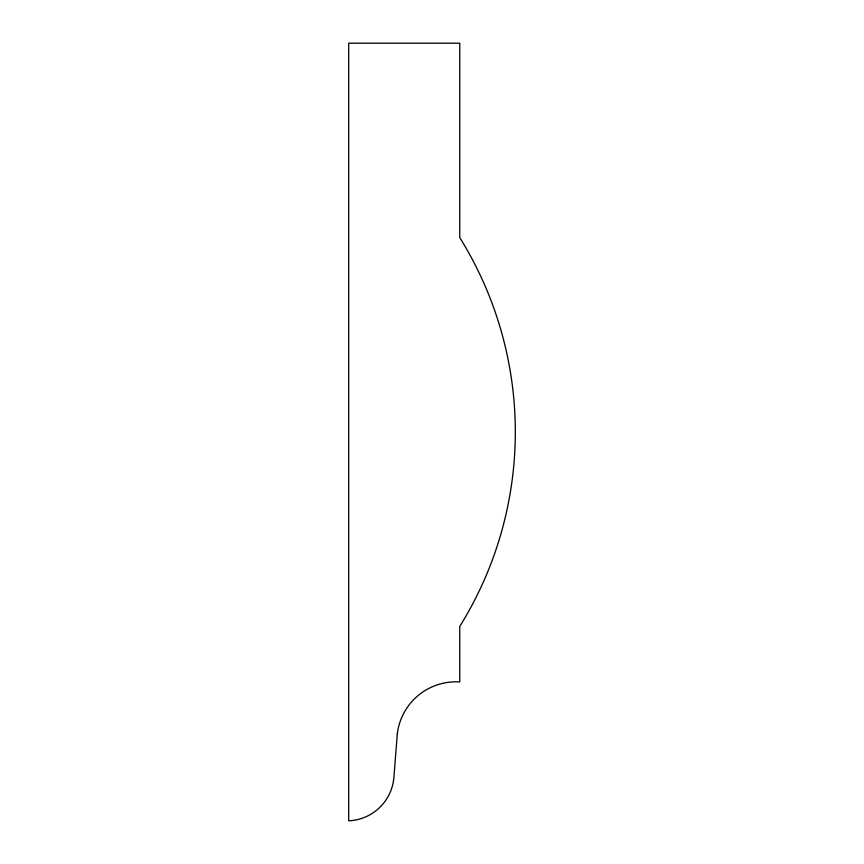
<?xml version="1.0" encoding="UTF-8"?>
<svg xmlns="http://www.w3.org/2000/svg" width="864" height="864" viewBox="0 0 864 864"><rect width="100%" height="100%" fill="white"/><g stroke="black" fill="none" stroke-linecap="round" stroke-linejoin="round"><path stroke-width="1.3" d="M397.289 734.011L393.919 777.211A47.315 47.315 0 0 1 348.689 820.8L348.689 43.2L459.767 43.2L459.767 237.6A367.967 367.967 0 0 1 459.767 626.4L459.767 681.944A59.119 59.119 0 0 0 397.289 734.011"/></g></svg>
